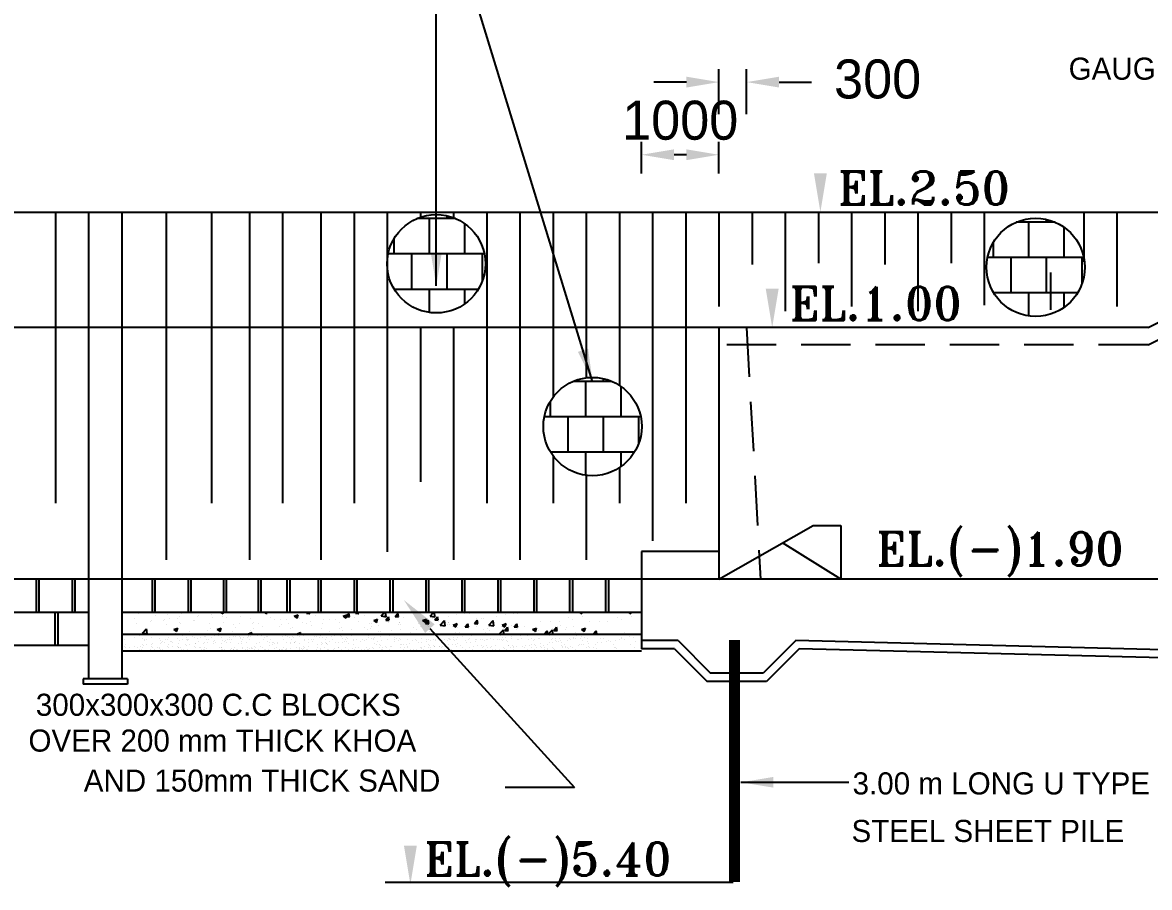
# Model space of a CAD drawing. Extents: x -377620 to 406987, y -326460 to -226264.
# Drawn here: x -34272 to -25609, y -240793 to -234143 of the extents above; entities that cross this region are included whole.
import ezdxf

# ---------------------------------------------------------------- set-up
doc = ezdxf.new("R2010")
doc.units = 0
doc.header["$LTSCALE"] = 300
doc.header["$MEASUREMENT"] = 0
doc.linetypes.add('DASHED2', pattern=[9.525, 6.35, -3.175])
doc.layers.get('0').update_dxf_attribs({"linetype": 'CONTINUOUS'})
doc.layers.get('DEFPOINTS').update_dxf_attribs({"linetype": 'CONTINUOUS'})
doc.layers.add('LINE', color=7, linetype='CONTINUOUS')
doc.styles.add('BIG', font='ROMANT.SHX')
doc.dimstyles.new('3', dxfattribs={"dimtxt": 225, "dimasz": 350, "dimexe": 100, "dimexo": 25, "dimgap": 9, "dimtad": 0, "dimdec": 0, "dimzin": 0, "dimdsep": 46, "dimtxsty": 'Standard', "dimcen": 0, "dimclrd": 5, "dimclre": 6, "dimclrt": 256, "dimadec": 0, "dimazin": 0, "dimtfac": 1, "dimtdec": 0, "dimtofl": 0, "dimtmove": 2, "dimatfit": 3, "dimfxl": 1, "dimtolj": 1, "dimtzin": 0, "dimarcsym": 0})

# ---------------------------------------------------------------- blocks, each defined once
blk = doc.blocks.new('*D425')
at = {"layer": 'DEFPOINTS', "color": 0}
for p in [(-28706, -234601.1), (-28918.5, -234872.4), (-28706, -234872.4)]:
    blk.add_point(p, dxfattribs=at)
at = {"layer": 'LINE', "color": 7, "lineweight": -2}
for p, q in [((-28918.5, -234847.4), (-28918.5, -234501.1)), ((-28706, -234847.4), (-28706, -234501.1)), ((-29168.5, -234601.1), (-29418.5, -234601.1)), ((-28456, -234601.1), (-28206, -234601.1))]:
    blk.add_line(p, q, dxfattribs=at)
at = {"layer": 'LINE', "color": 7}
for points in [[(-29168.5, -234559.4), (-29168.5, -234642.7), (-28918.5, -234601.1)], [(-28456, -234559.4), (-28456, -234642.7), (-28706, -234601.1)]]:
    blk.add_solid(points, dxfattribs=at)
at = {"layer": 'LINE', "color": 7, "insert": (-27698.4, -234579), "char_height": 300, "attachment_point": 5}
blk.add_mtext('\\A1;300', dxfattribs=at)
blk = doc.blocks.new('*X385')
at = {"color": 0}
for p, q in [((17904, -483), (17904, -483)), ((17939, -493), (17939, -493)), ((18057, -484), (18057, -484)), ((18070, -498), (18070, -498)), ((18081, -508), (18081, -508)), ((18125, -492), (18125, -492)), ((18219, -478), (18219, -478)), ((18261, -455), (18261, -455)), ((18312, -492), (18312, -492)), ((18313, -503), (18313, -503)), ((18377, -476), (18377, -476)), ((18494, -451), (18494, -451)), ((18499, -492), (18499, -492)), ((18530, -477), (18530, -477)), ((18553, -505), (18553, -505)), ((18624, -500), (18624, -500)), ((18655, -496), (18655, -496)), ((18686, -491), (18686, -491)), ((18692, -471), (18692, -471)), ((18704, -489), (18704, -489)), ((18734, -453), (18734, -453)), ((18745, -463), (18745, -463)), ((18786, -478), (18786, -478)), ((18817, -474), (18817, -474)), ((18849, -469), (18849, -469)), ((18866, -468), (18866, -468)), ((18873, -491), (18873, -491)), ((18947, -457), (18947, -457)), ((18977, -458), (18977, -458)), ((18978, -453), (18978, -453)), ((19003, -470), (19003, -470)), ((19027, -447), (19027, -447)), ((19060, -491), (19060, -491)), ((19165, -464), (19165, -464)), ((19217, -460), (19217, -460)), ((19228, -470), (19228, -470)), ((19247, -490), (19247, -490)), ((19322, -462), (19322, -462)), ((19433, -490), (19433, -490)), ((19461, -465), (19461, -465)), ((19475, -462), (19475, -462)), ((19620, -490), (19620, -490)), ((19637, -457), (19637, -457)), ((19701, -467), (19701, -467)), ((19712, -478), (19712, -478)), ((19794, -455), (19794, -455)), ((19807, -489), (19807, -489)), ((19810, -499), (19810, -499)), ((19841, -495), (19841, -495)), ((19890, -488), (19890, -488)), ((19945, -473), (19945, -473)), ((19948, -455), (19948, -455)), ((19971, -478), (19971, -478)), ((19994, -489), (19994, -489)), ((20003, -474), (20003, -474)), ((20032, -509), (20032, -509)), ((20051, -467), (20051, -467)), ((20110, -449), (20110, -449)), ((20133, -456), (20133, -456)), ((20164, -452), (20164, -452)), ((20181, -489), (20181, -489)), ((20185, -475), (20185, -475)), ((20186, -510), (20186, -510)), ((20196, -485), (20196, -485)), ((20267, -447), (20267, -447)), ((20348, -504), (20348, -504)), ((20368, -488), (20368, -488)), ((20420, -448), (20420, -448)), ((20428, -480), (20428, -480)), ((20505, -502), (20505, -502)), ((20554, -488), (20554, -488)), ((20659, -502), (20659, -502)), ((20668, -482), (20668, -482)), ((20680, -492), (20680, -492)), ((20741, -488), (20741, -488)), ((20821, -497), (20821, -497)), ((20912, -487), (20912, -487)), ((20914, -509), (20914, -509)), ((20928, -487), (20928, -487)), ((20978, -495), (20978, -495)), ((20996, -498), (20996, -498)), ((21027, -494), (21027, -494)), ((21076, -488), (21076, -488)), ((21115, -487), (21115, -487)), ((21131, -495), (21131, -495)), ((21152, -490), (21152, -490)), ((21157, -477), (21157, -477)), ((21163, -500), (21163, -500)), ((21189, -473), (21189, -473)), ((21237, -466), (21237, -466)), ((21293, -490), (21293, -490)), ((21302, -487), (21302, -487)), ((21319, -456), (21319, -456)), ((21344, -447), (21344, -447)), ((21350, -452), (21350, -452)), ((21396, -495), (21396, -495)), ((21450, -488), (21450, -488)), ((21489, -486), (21489, -486)), ((21604, -488), (21604, -488)), ((21636, -497), (21636, -497)), ((21647, -507), (21647, -507)), ((21676, -486), (21676, -486)), ((21766, -482), (21766, -482)), ((21827, -454), (21827, -454)), ((21862, -485), (21862, -485)), ((21880, -502), (21880, -502)), ((21923, -480), (21923, -480)), ((22049, -485), (22049, -485)), ((22060, -450), (22060, -450)), ((22076, -481), (22076, -481)), ((22100, -508), (22100, -508)), ((22120, -504), (22120, -504)), ((22182, -497), (22182, -497)), ((22213, -493), (22213, -493)), ((22236, -485), (22236, -485)), ((22238, -475), (22238, -475)), ((22262, -487), (22262, -487)), ((22300, -452), (22300, -452)), ((22311, -462), (22311, -462)), ((22343, -476), (22343, -476)), ((22363, -510), (22363, -510)), ((17889, -551), (17889, -551)), ((17896, -585), (17896, -585)), ((17897, -596), (17897, -596)), ((17900, -561), (17900, -561)), ((17978, -585), (17978, -585)), ((17985, -539), (17985, -539)), ((18009, -581), (18009, -581)), ((18057, -568), (18057, -568)), ((18058, -574), (18058, -574)), ((18083, -585), (18083, -585)), ((18133, -556), (18133, -556)), ((18140, -564), (18140, -564)), ((18142, -537), (18142, -537)), ((18171, -559), (18171, -559)), ((18220, -553), (18220, -553)), ((18223, -594), (18223, -594)), ((18244, -568), (18244, -568)), ((18270, -584), (18270, -584)), ((18296, -538), (18296, -538)), ((18301, -542), (18301, -542)), ((18332, -538), (18332, -538)), ((18373, -558), (18373, -558)), ((18380, -592), (18380, -592)), ((18381, -532), (18381, -532)), ((18384, -568), (18384, -568)), ((18431, -568), (18431, -568)), ((18456, -584), (18456, -584)), ((18458, -532), (18458, -532)), ((18463, -521), (18463, -521)), ((18494, -517), (18494, -517)), ((18534, -592), (18534, -592)), ((18543, -510), (18543, -510)), ((18564, -515), (18564, -515)), ((18615, -530), (18615, -530)), ((18617, -563), (18617, -563)), ((18618, -567), (18618, -567)), ((18643, -583), (18643, -583)), ((18696, -586), (18696, -586)), ((18768, -531), (18768, -531)), ((18797, -511), (18797, -511)), ((18805, -567), (18805, -567)), ((18830, -583), (18830, -583)), ((18853, -584), (18853, -584)), ((18857, -565), (18857, -565)), ((18868, -575), (18868, -575)), ((18930, -525), (18930, -525)), ((18992, -567), (18992, -567)), ((19006, -585), (19006, -585)), ((19017, -583), (19017, -583)), ((19037, -513), (19037, -513)), ((19048, -523), (19048, -523)), ((19082, -595), (19082, -595)), ((19087, -523), (19087, -523)), ((19100, -571), (19100, -571)), ((19164, -584), (19164, -584)), ((19168, -579), (19168, -579)), ((19179, -566), (19179, -566)), ((19195, -580), (19195, -580)), ((19204, -582), (19204, -582)), ((19241, -524), (19241, -524)), ((19244, -573), (19244, -573)), ((19281, -518), (19281, -518)), ((19325, -563), (19325, -563)), ((19325, -577), (19325, -577)), ((19340, -573), (19340, -573)), ((19351, -583), (19351, -583)), ((19357, -559), (19357, -559)), ((19365, -566), (19365, -566)), ((19391, -582), (19391, -582)), ((19403, -518), (19403, -518)), ((19405, -552), (19405, -552)), ((19479, -578), (19479, -578)), ((19487, -541), (19487, -541)), ((19518, -537), (19518, -537)), ((19521, -520), (19521, -520)), ((19532, -530), (19532, -530)), ((19552, -566), (19552, -566)), ((19560, -516), (19560, -516)), ((19567, -531), (19567, -531)), ((19578, -582), (19578, -582)), ((19584, -578), (19584, -578)), ((19641, -572), (19641, -572)), ((19648, -520), (19648, -520)), ((19680, -516), (19680, -516)), ((19713, -517), (19713, -517)), ((19728, -510), (19728, -510)), ((19739, -565), (19739, -565)), ((19764, -525), (19764, -525)), ((19764, -581), (19764, -581)), ((19798, -570), (19798, -570)), ((19824, -580), (19824, -580)), ((19835, -590), (19835, -590)), ((19875, -511), (19875, -511)), ((19926, -565), (19926, -565)), ((19951, -581), (19951, -581)), ((19952, -571), (19952, -571)), ((20004, -527), (20004, -527)), ((20015, -538), (20015, -538)), ((20068, -585), (20068, -585)), ((20113, -565), (20113, -565)), ((20114, -565), (20114, -565)), ((20138, -581), (20138, -581)), ((20248, -533), (20248, -533)), ((20268, -594), (20268, -594)), ((20271, -563), (20271, -563)), ((20300, -564), (20300, -564)), ((20308, -587), (20308, -587)), ((20325, -580), (20325, -580)), ((20350, -583), (20350, -583)), ((20381, -579), (20381, -579)), ((20424, -564), (20424, -564)), ((20430, -573), (20430, -573)), ((20487, -564), (20487, -564)), ((20488, -535), (20488, -535)), ((20499, -545), (20499, -545)), ((20511, -562), (20511, -562)), ((20512, -580), (20512, -580)), ((20542, -558), (20542, -558)), ((20551, -593), (20551, -593)), ((20586, -558), (20586, -558)), ((20591, -551), (20591, -551)), ((20673, -541), (20673, -541)), ((20673, -564), (20673, -564)), ((20699, -580), (20699, -580)), ((20704, -537), (20704, -537)), ((20732, -540), (20732, -540)), ((20743, -556), (20743, -556)), ((20753, -530), (20753, -530)), ((20791, -595), (20791, -595)), ((20834, -519), (20834, -519)), ((20860, -563), (20860, -563)), ((20865, -515), (20865, -515)), ((20886, -579), (20886, -579)), ((20897, -557), (20897, -557)), ((20972, -542), (20972, -542)), ((20983, -552), (20983, -552)), ((21047, -563), (21047, -563)), ((21059, -551), (21059, -551)), ((21072, -579), (21072, -579)), ((21215, -547), (21215, -547)), ((21216, -549), (21216, -549)), ((21234, -563), (21234, -563)), ((21259, -579), (21259, -579)), ((21369, -550), (21369, -550)), ((21421, -562), (21421, -562)), ((21446, -578), (21446, -578)), ((21454, -593), (21454, -593)), ((21456, -550), (21456, -550)), ((21467, -560), (21467, -560)), ((21531, -544), (21531, -544)), ((21536, -582), (21536, -582)), ((21567, -578), (21567, -578)), ((21608, -562), (21608, -562)), ((21616, -572), (21616, -572)), ((21633, -578), (21633, -578)), ((21688, -542), (21688, -542)), ((21697, -561), (21697, -561)), ((21699, -555), (21699, -555)), ((21728, -557), (21728, -557)), ((21777, -551), (21777, -551)), ((21794, -562), (21794, -562)), ((21820, -578), (21820, -578)), ((21842, -542), (21842, -542)), ((21859, -540), (21859, -540)), ((21890, -536), (21890, -536)), ((21927, -596), (21927, -596)), ((21939, -529), (21939, -529)), ((21939, -557), (21939, -557)), ((21950, -567), (21950, -567)), ((21981, -561), (21981, -561)), ((22004, -537), (22004, -537)), ((22007, -577), (22007, -577)), ((22020, -519), (22020, -519)), ((22051, -515), (22051, -515)), ((22131, -514), (22131, -514)), ((22161, -535), (22161, -535)), ((22168, -561), (22168, -561)), ((22183, -562), (22183, -562)), ((22193, -577), (22193, -577)), ((22242, -591), (22242, -591)), ((22315, -535), (22315, -535)), ((22355, -561), (22355, -561))]:
    blk.add_line(p, q, dxfattribs=at)
blk = doc.blocks.new('*X384')
at = {"color": 0}
for p, q in [((18197, -303), (18197, -303)), ((18235, -257), (18235, -257)), ((18386, -278), (18386, -278)), ((18502, -268), (18502, -268)), ((18512, -297), (18512, -297)), ((18604, -285), (18604, -285)), ((18769, -280), (18769, -280)), ((18804, -247), (18804, -247)), ((18864, -247), (18864, -247)), ((18984, -247), (19001, -258)), ((19001, -258), (19005, -247)), ((19036, -291), (19036, -291)), ((19303, -302), (19303, -302)), ((19695, -281), (19730, -268)), ((19695, -281), (19719, -298)), ((19719, -298), (19730, -268)), ((19806, -253), (19811, -247)), ((19806, -253), (19836, -255)), ((19831, -267), (19831, -267)), ((19836, -255), (19834, -247)), ((19884, -274), (19884, -274)), ((19956, -251), (19956, -251)), ((20164, -284), (20189, -255)), ((20164, -284), (20194, -287)), ((20194, -287), (20189, -255)), ((20241, -295), (20241, -295)), ((20480, -279), (20510, -247)), ((20480, -279), (20524, -285)), ((20524, -285), (20520, -247)), ((20523, -315), (20547, -287)), ((20553, -318), (20547, -287)), ((20899, -304), (20899, -304)), ((20944, -305), (20944, -305)), ((20960, -299), (20960, -299)), ((21085, -282), (21085, -282)), ((21159, -266), (21159, -266)), ((21236, -255), (21236, -255)), ((21275, -257), (21275, -257)), ((22178, -293), (22178, -293)), ((22280, -247), (22295, -257)), ((22295, -257), (22299, -247)), ((22301, -280), (22301, -280)), ((17878, -435), (17917, -394)), ((17922, -441), (17917, -394)), ((17929, -397), (17929, -397)), ((18072, -319), (18072, -319)), ((18074, -313), (18074, -313)), ((18095, -352), (18095, -352)), ((18221, -347), (18221, -347)), ((18341, -324), (18341, -324)), ((18352, -317), (18352, -317)), ((18556, -402), (18591, -389)), ((18556, -402), (18581, -419)), ((18581, -419), (18591, -389)), ((18608, -336), (18608, -336)), ((18875, -347), (18875, -347)), ((18885, -392), (18885, -392)), ((19115, -378), (19115, -378)), ((19141, -358), (19141, -358)), ((19201, -350), (19201, -350)), ((19326, -334), (19326, -334)), ((19367, -346), (19367, -346)), ((19408, -369), (19408, -369)), ((19515, -309), (19515, -309)), ((19570, -314), (19570, -314)), ((19627, -309), (19627, -309)), ((19658, -395), (19658, -395)), ((19675, -381), (19675, -381)), ((19837, -325), (19837, -325)), ((19942, -392), (19942, -392)), ((19950, -345), (19950, -345)), ((20104, -336), (20104, -336)), ((20209, -403), (20209, -403)), ((20330, -382), (20330, -382)), ((20361, -405), (20361, -405)), ((20371, -347), (20371, -347)), ((20390, -371), (20390, -371)), ((20413, -321), (20448, -308)), ((20413, -321), (20438, -338)), ((20438, -338), (20448, -308)), ((20455, -365), (20455, -365)), ((20523, -315), (20553, -318)), ((20638, -359), (20638, -359)), ((20644, -340), (20644, -340)), ((20647, -336), (20647, -336)), ((20653, -355), (20653, -355)), ((20882, -347), (20906, -318)), ((20882, -347), (20912, -349)), ((20904, -370), (20904, -370)), ((20912, -349), (20906, -318)), ((21013, -361), (21052, -321)), ((21013, -361), (21058, -368)), ((21058, -368), (21052, -321)), ((21132, -361), (21167, -348)), ((21132, -361), (21157, -378)), ((21157, -378), (21167, -348)), ((21171, -381), (21171, -381)), ((21240, -378), (21264, -349)), ((21240, -378), (21270, -381)), ((21270, -381), (21264, -349)), ((21409, -397), (21409, -397)), ((21438, -393), (21438, -393)), ((21547, -444), (21586, -403)), ((21584, -396), (21584, -396)), ((21591, -447), (21586, -403)), ((21599, -410), (21623, -381)), ((21629, -412), (21623, -381)), ((21662, -365), (21662, -365)), ((21705, -404), (21705, -404)), ((21718, -380), (21718, -380)), ((21774, -371), (21774, -371)), ((21850, -401), (21885, -388)), ((21850, -401), (21875, -418)), ((21875, -418), (21885, -388)), ((21922, -328), (21922, -328)), ((22010, -330), (22010, -330)), ((22089, -330), (22089, -330)), ((22215, -313), (22215, -313)), ((17878, -435), (17922, -441)), ((18103, -447), (18106, -443)), ((18107, -447), (18106, -443)), ((18571, -433), (18571, -433)), ((18696, -417), (18696, -417)), ((18858, -414), (18858, -414)), ((19274, -442), (19309, -429)), ((19274, -442), (19281, -447)), ((19304, -447), (19309, -429)), ((19366, -445), (19366, -445)), ((19878, -440), (19878, -440)), ((20014, -423), (20014, -423)), ((20130, -408), (20130, -408)), ((20476, -415), (20476, -415)), ((20743, -426), (20743, -426)), ((21010, -437), (21010, -437)), ((21153, -432), (21153, -432)), ((21427, -430), (21427, -430)), ((21459, -413), (21459, -413)), ((21547, -444), (21563, -447)), ((21599, -410), (21629, -412)), ((21958, -441), (21982, -412)), ((21958, -441), (21987, -444)), ((21972, -415), (21972, -415)), ((21987, -444), (21982, -412)), ((22239, -426), (22239, -426)), ((22338, -447), (22340, -444)), ((22341, -447), (22340, -444))]:
    blk.add_line(p, q, dxfattribs=at)
blk = doc.blocks.new('*D430')
at = {"layer": 'DEFPOINTS', "color": 0}
for p in [(-29513.5, -235159.6), (-29513.5, -235327.6), (-28918.5, -235327.6)]:
    blk.add_point(p, dxfattribs=at)
at = {"layer": 'LINE', "color": 7, "lineweight": -2}
for p, q in [((-29513.5, -235302.6), (-29513.5, -235059.6)), ((-28918.5, -235302.6), (-28918.5, -235059.6)), ((-29168.5, -235159.6), (-29263.5, -235159.6))]:
    blk.add_line(p, q, dxfattribs=at)
at = {"layer": 'LINE', "color": 7}
for points in [[(-29263.5, -235117.9), (-29263.5, -235201.2), (-29513.5, -235159.6)], [(-29168.5, -235117.9), (-29168.5, -235201.2), (-28918.5, -235159.6)]]:
    blk.add_solid(points, dxfattribs=at)
at = {"layer": 'LINE', "color": 7, "insert": (-29216, -234896.1), "char_height": 300, "attachment_point": 5}
blk.add_mtext('\\A1;1000', dxfattribs=at)
blk = doc.blocks.new('*X386')
at = {"color": 0}
for p, q in [((19924, 960), (20274, 960)), ((20000, 960), (20000, 985)), ((20160, 640), (20160, 960)), ((19840, 640), (19840, 912)), ((20480, 640), (20480, 781)), ((19664, 640), (20535, 640)), ((19680, 403), (19680, 640)), ((20000, 320), (20000, 640)), ((20320, 320), (20320, 640)), ((19720, 320), (20479, 320)), ((19840, 190), (19840, 320)), ((20160, 111), (20160, 320))]:
    blk.add_line(p, q, dxfattribs=at)

msp = doc.modelspace()

# ---------------------------------------------------------------- linework, layer by layer
at = {"layer": 'LINE', "color": 7}
for p, q in [((-25620, -236487.4974), (-21013.4952, -234184.245)), ((-39237, -235599.7426), (-23844.4903, -235599.7426)), ((-34018.4952, -235599.7426), (-34018.4952, -237837.1026)), ((-33763.4952, -235599.7426), (-33763.4952, -239188.2005)), ((-33508.4952, -235599.7426), (-33508.4952, -239188.2005)), ((-33168.4952, -235599.7426), (-33168.4952, -238274.1244)), ((-32818.8254, -235599.7426), (-32818.8254, -237837.1026)), ((-32527.937, -235599.7426), (-32527.937, -238274.1244)), ((-32272.937, -235599.7426), (-32272.937, -237837.1026)), ((-31978.4952, -235599.7426), (-31978.4952, -238274.1244)), ((-31723.4952, -235599.7426), (-31723.4952, -237837.1026)), ((-31468.4952, -235599.7426), (-31468.4952, -238211.234)), ((-31213.4952, -235599.7426), (-31213.4952, -235640.4302)), ((-30958.4952, -235599.7426), (-30958.4952, -235644.1182)), ((-30703.4952, -235599.7426), (-30703.4952, -237837.1026)), ((-30448.4952, -235599.7426), (-30448.4952, -238274.1244)), ((-30193.4952, -235599.7426), (-30193.4952, -237023.6493)), ((-29938.4952, -235599.7426), (-29938.4952, -236874.1782)), ((-29683.4952, -235599.7426), (-29683.4952, -236932.5832)), ((-29428.4952, -235599.7426), (-29428.4952, -238127.6312)), ((-29173.4952, -235599.7426), (-29173.4952, -237837.1026)), ((-28918.4952, -235599.7426), (-28918.4952, -236325)), ((-28663.4952, -235599.7426), (-28663.4952, -236003)), ((-28408.4952, -235599.7426), (-28408.4952, -236362)), ((-28153.4952, -235599.7426), (-28153.4952, -235993)), ((-27898.4952, -235599.7426), (-27898.4952, -236325)), ((-27643.4952, -235599.7426), (-27643.4952, -236003)), ((-27388.4952, -235599.7426), (-27388.4952, -236362)), ((-27133.4952, -235599.7426), (-27133.4952, -235993)), ((-26878.4952, -235599.7426), (-26878.4952, -236315.7475)), ((-26113.4952, -235599.7426), (-26113.4952, -235983.7475)), ((-25858.4952, -235599.7426), (-25858.4952, -236325)), ((-26368.4952, -236064.7083), (-26368.4952, -236352.7475)), ((-25620, -236487.4974), (-37763.4952, -236487.4974)), ((-31213.4952, -236487.4974), (-31213.4952, -237674.5228)), ((-30958.4952, -236487.4974), (-30958.4952, -238274.1244)), ((-28918.4952, -236487.4974), (-28918.4952, -238423.2005)), ((-30193.4952, -237474.2055), (-30193.4952, -237837.1026)), ((-29683.4952, -237565.2716), (-29683.4952, -237837.1026)), ((-29938.4952, -237623.6766), (-29938.4952, -238274.1244)), ((-28918.4952, -238423.2005), (-28195.0211, -238011.0865)), ((-28195.0211, -238011.0865), (-27981.0598, -238011.0865)), ((-27981.0598, -238011.0865), (-27981.0598, -238423.2005)), ((-28918.4952, -238210.7005), (-29513.4952, -238210.7005)), ((-29513.4952, -238210.7005), (-29513.4952, -238423.2005)), ((-27981.0598, -238423.2005), (-28429.4867, -238143.5173)), ((-29513.4952, -238423.2005), (-37763.4952, -238423.2005)), ((-34167.2452, -238423.2005), (-34167.2452, -238678.2005)), ((-34145.9952, -238423.2005), (-34145.9952, -238678.2005)), ((-33890.9952, -238423.2005), (-33890.9952, -238678.2005)), ((-33869.7452, -238423.2005), (-33869.7452, -238678.2005)), ((-33274.7452, -238423.2005), (-33274.7452, -238678.2005)), ((-33253.4952, -238423.2005), (-33253.4952, -238678.2005)), ((-32998.4952, -238423.2005), (-32998.4952, -238678.2005)), ((-32977.2452, -238423.2005), (-32977.2452, -238678.2005)), ((-32727.8677, -238423.2005), (-32727.8677, -238678.2005)), ((-32706.6177, -238423.2005), (-32706.6177, -238678.2005)), ((-32460.499, -238423.2005), (-32460.499, -238678.2005)), ((-32439.249, -238423.2005), (-32439.249, -238678.2005)), ((-32239.2425, -238423.2005), (-32239.2425, -238678.2005)), ((-32217.9925, -238423.2005), (-32217.9925, -238678.2005)), ((-31999.7452, -238423.2005), (-31999.7452, -238678.2005)), ((-31978.4952, -238423.2005), (-31978.4952, -238678.2005)), ((-31723.4952, -238423.2005), (-31723.4952, -238678.2005)), ((-31702.2452, -238423.2005), (-31702.2452, -238678.2005)), ((-31447.2452, -238423.2005), (-31447.2452, -238678.2005)), ((-31425.9952, -238423.2005), (-31425.9952, -238678.2005)), ((-31170.9952, -238423.2005), (-31170.9952, -238678.2005)), ((-31149.7452, -238423.2005), (-31149.7452, -238678.2005)), ((-30894.7452, -238423.2005), (-30894.7452, -238678.2005)), ((-30873.4952, -238423.2005), (-30873.4952, -238678.2005)), ((-30618.4952, -238423.2005), (-30618.4952, -238678.2005)), ((-30597.2452, -238423.2005), (-30597.2452, -238678.2005)), ((-30342.2452, -238423.2005), (-30342.2452, -238678.2005)), ((-30320.9952, -238423.2005), (-30320.9952, -238678.2005)), ((-30065.9952, -238423.2005), (-30065.9952, -238678.2005)), ((-30044.7452, -238423.2005), (-30044.7452, -238678.2005)), ((-29789.7452, -238423.2005), (-29789.7452, -238678.2005)), ((-29768.4952, -238423.2005), (-29768.4952, -238678.2005)), ((-29513.4952, -238423.2005), (-29513.4952, -238958.5252)), ((-22878.7627, -238423.2005), (-29513.4952, -238423.2005)), ((-33763.4952, -238678.2005), (-37763.4952, -238678.2005)), ((-34022.2859, -238678.1913), (-34022.2859, -238933.1913)), ((-34001.0359, -238678.1913), (-34001.0359, -238933.1913)), ((-29513.4952, -238678.2005), (-33508.4952, -238678.2005)), ((-33413.2018, -238725.8808), (-33413.2018, -238725.8808)), ((-33380.5845, -238687.2488), (-33380.5845, -238687.2488)), ((-33290.9741, -238744.3369), (-33290.9741, -238744.3369)), ((-33281.5621, -238737.8393), (-33281.5621, -238737.8393)), ((-33252.2407, -238704.6899), (-33252.2407, -238704.6899)), ((-33153.7099, -238696.8346), (-33153.7099, -238696.8346)), ((-33145.1779, -238721.2225), (-33145.1779, -238721.2225)), ((-33066.8919, -238710.6314), (-33066.8919, -238710.6314)), ((-32926.8354, -238706.4204), (-32926.8354, -238706.4204)), ((-32897.3237, -238678.6779), (-32897.3237, -238678.6779)), ((-32846.1524, -238678.7665), (-32846.1524, -238678.7665)), ((-32743.9671, -238678.2005), (-32729.8558, -238687.7187)), ((-32729.8562, -238687.7313), (-32726.6583, -238678.2005)), ((-32699.9609, -238716.0063), (-32699.9609, -238716.0063)), ((-32515.5863, -238725.5921), (-32515.5863, -238725.5921)), ((-32335.0164, -238731.2454), (-32335.0164, -238731.2454)), ((-32288.7118, -238735.1779), (-32288.7118, -238735.1779)), ((-32240.2001, -238731.2491), (-32240.2001, -238731.2491)), ((-32182.7163, -238707.4965), (-32152.9584, -238696.0735)), ((-32182.7163, -238707.4965), (-32161.5758, -238721.7559)), ((-32161.5762, -238721.769), (-32152.9588, -238696.0866)), ((-32088.1795, -238683.3915), (-32083.8237, -238678.2005)), ((-32088.1795, -238683.3915), (-32062.7766, -238685.6139)), ((-32066.6075, -238695.9087), (-32066.6075, -238695.9087)), ((-32062.7769, -238685.6272), (-32064.1468, -238678.2005)), ((-32061.8373, -238744.7637), (-32061.8373, -238744.7637)), ((-32021.9895, -238701.3246), (-32021.9895, -238701.3246)), ((-31960.2131, -238681.9016), (-31960.2131, -238681.9016)), ((-31783.3439, -238710.0611), (-31762.8551, -238685.6435)), ((-31783.3439, -238710.0611), (-31757.941, -238712.2836)), ((-31757.9413, -238712.2971), (-31762.8554, -238685.6569)), ((-31718.1002, -238719.5369), (-31718.1002, -238719.5369)), ((-31571.9363, -238741.5338), (-31542.1784, -238730.1108)), ((-31571.9363, -238741.5338), (-31550.7958, -238755.7932)), ((-31550.7963, -238755.8068), (-31542.1788, -238730.1244)), ((-31515.3048, -238705.365), (-31489.2405, -238678.2005)), ((-31515.3048, -238705.365), (-31477.5067, -238711.2272)), ((-31477.5072, -238711.2384), (-31481.3506, -238678.2005)), ((-31478.5084, -238736.7308), (-31458.0195, -238712.3131)), ((-31478.5084, -238736.7308), (-31453.1054, -238738.9533)), ((-31453.1057, -238738.967), (-31458.0198, -238712.3268)), ((-31173.6728, -238763.4005), (-31153.1839, -238738.9828)), ((-31158.8668, -238726.5992), (-31158.8668, -238726.5992)), ((-31148.2702, -238765.6369), (-31153.1843, -238738.9967)), ((-31120.5556, -238727.7636), (-31120.5556, -238727.7636)), ((-31106.8833, -238722.4643), (-31106.8833, -238722.4643)), ((-31061.7274, -238775.7106), (-31028.6248, -238741.2106)), ((-31023.9298, -238781.5842), (-31028.6253, -238741.2221)), ((-31000.4888, -238708.4572), (-31000.4888, -238708.4572)), ((-30938.1274, -238694.7343), (-30938.1274, -238694.7343)), ((-30872.7014, -238685.219), (-30872.7014, -238685.219)), ((-30839.5278, -238687.2662), (-30839.5278, -238687.2662)), ((-30071.4644, -238717.2923), (-30071.4644, -238717.2923)), ((-30040.7646, -238735.0127), (-30040.7646, -238735.0127)), ((-29984.8789, -238678.2005), (-29972.1413, -238686.7921)), ((-29972.1417, -238686.8069), (-29969.2539, -238678.2005)), ((-29966.8275, -238706.3163), (-29966.8275, -238706.3163)), ((-33499.7728, -238767.7638), (-33499.7728, -238767.7638)), ((-33393.032, -238763.7671), (-33393.032, -238763.7671)), ((-33108.0908, -238810.535), (-33078.3329, -238799.112)), ((-33108.0908, -238810.535), (-33086.9503, -238824.7944)), ((-33086.9508, -238824.8067), (-33078.3334, -238799.1243)), ((-33064.0996, -238753.9227), (-33064.0996, -238753.9227)), ((-32989.2419, -238822.9711), (-32989.2419, -238822.9711)), ((-32851.3204, -238820.2464), (-32851.3204, -238820.2464)), ((-32837.2251, -238763.5085), (-32837.2251, -238763.5085)), ((-32828.2808, -238801.7802), (-32828.2808, -238801.7802)), ((-32652.8505, -238773.0943), (-32652.8505, -238773.0943)), ((-32633.1098, -238790.3219), (-32633.1098, -238790.3219)), ((-32602.3719, -238766.4435), (-32602.3719, -238766.4435)), ((-32495.9775, -238752.4364), (-32495.9775, -238752.4364)), ((-32460.9395, -238763.114), (-32460.9395, -238763.114)), ((-32425.976, -238782.6802), (-32425.976, -238782.6802)), ((-32213.8085, -238804.6262), (-32213.8085, -238804.6262)), ((-32199.1014, -238792.266), (-32199.1014, -238792.266)), ((-31972.2269, -238801.8518), (-31972.2269, -238801.8518)), ((-31965.9544, -238762.0815), (-31965.9544, -238762.0815)), ((-31911.0566, -238828.3357), (-31911.0566, -238828.3357)), ((-31834.9627, -238754.3495), (-31834.9627, -238754.3495)), ((-31812.4871, -238815.5965), (-31812.4871, -238815.5965)), ((-31745.3524, -238811.4376), (-31745.3524, -238811.4376)), ((-31642.6477, -238792.999), (-31642.6477, -238792.999)), ((-31616.2638, -238812.8528), (-31616.2638, -238812.8528)), ((-31608.0882, -238763.9354), (-31608.0882, -238763.9354)), ((-31591.7477, -238783.7316), (-31591.7477, -238783.7316)), ((-31536.2532, -238778.9919), (-31536.2532, -238778.9919)), ((-31518.4778, -238821.0234), (-31518.4778, -238821.0234)), ((-31381.2136, -238773.5212), (-31381.2136, -238773.5212)), ((-31375.2922, -238757.801), (-31375.2922, -238757.801)), ((-31373.5371, -238753.8071), (-31373.5371, -238753.8071)), ((-31368.4097, -238770.3082), (-31368.4097, -238770.3082)), ((-31291.6033, -238830.6093), (-31291.6033, -238830.6093)), ((-31173.6728, -238763.4004), (-31148.2698, -238765.6229)), ((-31154.3391, -238783.107), (-31154.3391, -238783.107)), ((-31140.2313, -238802.7155), (-30027.9966, -240023.5591)), ((-31061.7274, -238775.7106), (-31023.9292, -238781.5727)), ((-30961.1563, -238775.5711), (-30931.3984, -238764.1481)), ((-30961.1563, -238775.5711), (-30940.0158, -238789.8305)), ((-30940.0163, -238789.8446), (-30931.3988, -238764.1622)), ((-30927.4646, -238792.6928), (-30927.4646, -238792.6928)), ((-30868.8372, -238790.0701), (-30848.3484, -238765.6524)), ((-30868.8372, -238790.0701), (-30843.4342, -238792.2926)), ((-30843.4346, -238792.3068), (-30848.3487, -238765.6666)), ((-30725.0847, -238806.2897), (-30725.0847, -238806.2897)), ((-30700.59, -238802.2786), (-30700.59, -238802.2786)), ((-30682.9234, -238819.5545), (-30682.9234, -238819.5545)), ((-30608.1499, -238846.0562), (-30575.0473, -238811.5562)), ((-30576.529, -238805.5474), (-30576.529, -238805.5474)), ((-30570.7863, -238848.2005), (-30575.0479, -238811.5679)), ((-30564.0016, -238816.7398), (-30543.5128, -238792.3221)), ((-30564.0016, -238816.7398), (-30538.5987, -238818.9622)), ((-30538.5991, -238818.9767), (-30543.5132, -238792.3365)), ((-30510.4145, -238779.0818), (-30510.4145, -238779.0818)), ((-30473.7155, -238811.8645), (-30473.7155, -238811.8645)), ((-30462.5357, -238791.4055), (-30462.5357, -238791.4055)), ((-30415.5679, -238784.3565), (-30415.5679, -238784.3565)), ((-30350.3763, -238809.6084), (-30320.6184, -238798.1854)), ((-30350.3762, -238809.6084), (-30329.2358, -238823.8678)), ((-30329.2363, -238823.8823), (-30320.6189, -238798.1999)), ((-30289.675, -238747.2168), (-30289.675, -238747.2168)), ((-30259.1661, -238843.4094), (-30238.6772, -238818.9918)), ((-30246.841, -238821.4503), (-30246.841, -238821.4503)), ((-30233.7635, -238845.6466), (-30238.6776, -238819.0064)), ((-30214.6816, -238748.8609), (-30214.6816, -238748.8609)), ((-30147.159, -238749.0198), (-30147.159, -238749.0198)), ((-30019.9664, -238831.0361), (-30019.9664, -238831.0361)), ((-29513.4952, -238848.2005), (-33508.4952, -238848.2005)), ((-33492.827, -238848.2005), (-33490.3992, -238845.3072)), ((-33491.3171, -238887.0635), (-33491.3171, -238887.0635)), ((-33489.8682, -238848.2005), (-33490.3996, -238845.3193)), ((-33411.3874, -238874.8281), (-33411.3874, -238874.8281)), ((-33376.102, -238855.744), (-33376.102, -238855.744)), ((-33332.4959, -238886.7748), (-33332.4959, -238886.7748)), ((-33331.7327, -238896.4011), (-33331.7327, -238896.4011)), ((-33277.8903, -238873.1253), (-33277.8903, -238873.1253)), ((-33204.7698, -238911.4614), (-33204.7698, -238911.4614)), ((-33178.4202, -238851.6396), (-33178.4202, -238851.6396)), ((-33178.2238, -238907.9666), (-33178.2238, -238907.9666)), ((-33173.6747, -238886.4862), (-33173.6747, -238886.4862)), ((-33147.4277, -238873.751), (-33147.4277, -238873.751)), ((-33136.7616, -238902.508), (-33136.7616, -238902.508)), ((-33127.6587, -238898.154), (-33127.6587, -238898.154)), ((-33118.2584, -238906.7678), (-33118.2584, -238906.7678)), ((-33095.6363, -238836.9782), (-33095.6363, -238836.9782)), ((-33075.4313, -238919.2394), (-33075.4313, -238919.2394)), ((-33067.4894, -238893.3881), (-33067.4894, -238893.3881)), ((-33040.9434, -238889.8933), (-33040.9434, -238889.8933)), ((-33014.8534, -238886.1976), (-33014.8534, -238886.1976)), ((-33009.6821, -238868.7883), (-33009.6821, -238868.7883)), ((-32999.4812, -238884.4346), (-32999.4812, -238884.4346)), ((-32974.3462, -238853.3925), (-32974.3462, -238853.3925)), ((-32964.9459, -238862.0063), (-32964.9459, -238862.0063)), ((-32930.209, -238875.3148), (-32930.209, -238875.3148)), ((-32920.5766, -238902.6633), (-32920.5766, -238902.6633)), ((-32903.663, -238871.8199), (-32903.663, -238871.8199)), ((-32876.185, -238867.0855), (-32876.185, -238867.0855)), ((-32862.2008, -238866.3613), (-32862.2008, -238866.3613)), ((-32856.0322, -238885.909), (-32856.0322, -238885.909)), ((-32807.2232, -238914.9024), (-32807.2232, -238914.9024)), ((-32792.9285, -238857.2415), (-32792.9285, -238857.2415)), ((-32767.2641, -238857.9019), (-32767.2641, -238857.9019)), ((-32766.3826, -238853.7466), (-32766.3826, -238853.7466)), ((-32745.7224, -238867.7112), (-32745.7224, -238867.7112)), ((-32724.9204, -238848.288), (-32724.9204, -238848.288)), ((-32716.5026, -238904.4163), (-32716.5026, -238904.4163)), ((-32707.1023, -238913.03), (-32707.1023, -238913.03)), ((-32697.2109, -238885.6204), (-32697.2109, -238885.6204)), ((-32673.726, -238913.1996), (-32673.726, -238913.1996)), ((-32650.4769, -238862.7485), (-32650.4769, -238862.7485)), ((-32605.6901, -238859.6548), (-32605.6901, -238859.6548)), ((-32596.2898, -238868.2686), (-32596.2898, -238868.2686)), ((-32585.7634, -238913.8254), (-32585.7634, -238913.8254)), ((-32580.8897, -238885.3318), (-32580.8897, -238885.3318)), ((-32551.9205, -238908.9256), (-32551.9205, -238908.9256)), ((-32539.8108, -238844.5723), (-32510.0529, -238833.1493)), ((-32539.8108, -238844.5723), (-32534.4318, -238848.2005)), ((-32516.9797, -238861.0457), (-32516.9797, -238861.0457)), ((-32515.0994, -238848.2005), (-32510.0534, -238833.1621)), ((-32461.6626, -238847.1708), (-32461.6626, -238847.1708)), ((-32448.0179, -238908.8626), (-32448.0179, -238908.8626)), ((-32422.0685, -238885.0432), (-32422.0685, -238885.0432)), ((-32398.608, -238864.1641), (-32398.608, -238864.1641)), ((-32386.5171, -238861.6715), (-32386.5171, -238861.6715)), ((-32347.8465, -238910.6785), (-32347.8465, -238910.6785)), ((-32338.4462, -238919.2923), (-32338.4462, -238919.2923)), ((-32314.5207, -238907.1599), (-32314.5207, -238907.1599)), ((-32263.2472, -238884.7546), (-32263.2472, -238884.7546)), ((-32248.7716, -238856.7088), (-32248.7716, -238856.7088)), ((-32239.2851, -238910.8044), (-32239.2851, -238910.8044)), ((-32212.7392, -238907.3095), (-32212.7392, -238907.3095)), ((-32194.534, -238865.9171), (-32194.534, -238865.9171)), ((-32185.1338, -238874.5309), (-32185.1338, -238874.5309)), ((-32184.0582, -238907.7856), (-32184.0582, -238907.7856)), ((-32171.2769, -238901.8509), (-32171.2769, -238901.8509)), ((-32140.7644, -238915.1879), (-32140.7644, -238915.1879)), ((-32115.2744, -238855.006), (-32115.2744, -238855.006)), ((-32104.426, -238884.4659), (-32104.426, -238884.4659)), ((-32102.0047, -238892.7311), (-32102.0047, -238892.7311)), ((-32075.4587, -238889.2362), (-32075.4587, -238889.2362)), ((-32046.3126, -238902.8229), (-32046.3126, -238902.8229)), ((-32033.9965, -238883.7776), (-32033.9965, -238883.7776)), ((-32027.1574, -238842.8045), (-32027.1574, -238842.8045)), ((-31987.4519, -238870.4264), (-31987.4519, -238870.4264)), ((-31984.8119, -238855.6317), (-31984.8119, -238855.6317)), ((-31964.7243, -238874.6578), (-31964.7243, -238874.6578)), ((-31945.6048, -238884.1773), (-31945.6048, -238884.1773)), ((-31938.1783, -238871.1629), (-31938.1783, -238871.1629)), ((-31936.6904, -238916.9408), (-31936.6904, -238916.9408)), ((-31912.8155, -238901.1201), (-31912.8155, -238901.1201)), ((-31896.7161, -238865.7043), (-31896.7161, -238865.7043)), ((-31847.0663, -238850.669), (-31847.0663, -238850.669)), ((-31827.4439, -238856.5844), (-31827.4439, -238856.5844)), ((-31800.8979, -238853.0896), (-31800.8979, -238853.0896)), ((-31786.7835, -238883.8887), (-31786.7835, -238883.8887)), ((-31783.3779, -238872.1794), (-31783.3779, -238872.1794)), ((-31782.3529, -238901.7458), (-31782.3529, -238901.7458)), ((-31773.9777, -238880.7931), (-31773.9777, -238880.7931)), ((-31713.5692, -238848.9662), (-31713.5692, -238848.9662)), ((-31644.6074, -238896.7831), (-31644.6074, -238896.7831)), ((-31627.9623, -238883.6001), (-31627.9623, -238883.6001)), ((-31583.1066, -238849.5919), (-31583.1066, -238849.5919)), ((-31576.2958, -238876.6887), (-31576.2958, -238876.6887)), ((-31511.1102, -238895.0803), (-31511.1102, -238895.0803)), ((-31469.1411, -238883.3115), (-31469.1411, -238883.3115)), ((-31380.6476, -238895.706), (-31380.6476, -238895.706)), ((-31372.2218, -238878.4416), (-31372.2218, -238878.4416)), ((-31362.8216, -238887.0554), (-31362.8216, -238887.0554)), ((-31310.3198, -238883.0229), (-31310.3198, -238883.0229)), ((-31300.5727, -238919.2672), (-31300.5727, -238919.2672)), ((-31242.9021, -238890.7433), (-31242.9021, -238890.7433)), ((-31231.3004, -238910.1474), (-31231.3004, -238910.1474)), ((-31204.7545, -238906.6525), (-31204.7545, -238906.6525)), ((-31165.1398, -238882.951), (-31165.1398, -238882.951)), ((-31163.2922, -238901.1939), (-31163.2922, -238901.1939)), ((-31151.4986, -238882.7343), (-31151.4986, -238882.7343)), ((-31109.4049, -238889.0405), (-31109.4049, -238889.0405)), ((-31094.02, -238892.074), (-31094.02, -238892.074)), ((-31067.4741, -238888.5792), (-31067.4741, -238888.5792)), ((-31064.7288, -238840.1951), (-31064.7288, -238840.1951)), ((-31026.0118, -238883.1206), (-31026.0118, -238883.1206)), ((-30992.6774, -238882.4457), (-30992.6774, -238882.4457)), ((-30978.9424, -238889.6663), (-30978.9424, -238889.6663)), ((-30961.0658, -238884.7039), (-30961.0658, -238884.7039)), ((-30956.7396, -238874.0007), (-30956.7396, -238874.0007)), ((-30951.6655, -238893.3177), (-30951.6655, -238893.3177)), ((-30943.2953, -238836.2142), (-30943.2953, -238836.2142)), ((-30930.1936, -238870.5059), (-30930.1936, -238870.5059)), ((-30888.7314, -238865.0473), (-30888.7314, -238865.0473)), ((-30841.1968, -238884.7036), (-30841.1968, -238884.7036)), ((-30833.8561, -238882.1571), (-30833.8561, -238882.1571)), ((-30819.4592, -238855.9274), (-30819.4592, -238855.9274)), ((-30798.353, -238848.5562), (-30798.353, -238848.5562)), ((-30792.9132, -238852.4326), (-30792.9132, -238852.4326)), ((-30753.9837, -238889.2132), (-30753.9837, -238889.2132)), ((-30710.3898, -238833.9501), (-30710.3898, -238833.9501)), ((-30707.6997, -238883.0008), (-30707.6997, -238883.0008)), ((-30675.0349, -238881.8684), (-30675.0349, -238881.8684)), ((-30608.1499, -238846.0562), (-30594.3239, -238848.2005)), ((-30577.2371, -238883.6265), (-30577.2371, -238883.6265)), ((-30549.9097, -238890.9662), (-30549.9097, -238890.9662)), ((-30540.5094, -238899.5799), (-30540.5094, -238899.5799)), ((-30516.2137, -238881.5798), (-30516.2137, -238881.5798)), ((-30439.4915, -238878.6638), (-30439.4915, -238878.6638)), ((-30387.1969, -238854.8185), (-30387.1969, -238854.8185)), ((-30357.3924, -238881.2912), (-30357.3924, -238881.2912)), ((-30342.8276, -238895.4755), (-30342.8276, -238895.4755)), ((-30305.9944, -238876.961), (-30305.9944, -238876.961)), ((-30292.588, -238918.6102), (-30292.588, -238918.6102)), ((-30259.166, -238843.4094), (-30233.7631, -238845.6319)), ((-30223.3157, -238909.4903), (-30223.3157, -238909.4903)), ((-30198.5712, -238881.0026), (-30198.5712, -238881.0026)), ((-30196.7698, -238905.9955), (-30196.7698, -238905.9955)), ((-30189.5151, -238850.7141), (-30189.5151, -238850.7141)), ((-30175.5318, -238877.5867), (-30175.5318, -238877.5867)), ((-30155.3076, -238900.5369), (-30155.3076, -238900.5369)), ((-30138.7536, -238897.2284), (-30138.7536, -238897.2284)), ((-30129.3533, -238905.8422), (-30129.3533, -238905.8422)), ((-30086.0353, -238891.417), (-30086.0353, -238891.417)), ((-30059.4894, -238887.9222), (-30059.4894, -238887.9222)), ((-30039.75, -238880.714), (-30039.75, -238880.714)), ((-30037.7863, -238872.624), (-30037.7863, -238872.624)), ((-30018.0271, -238882.4636), (-30018.0271, -238882.4636)), ((-29985.4411, -238852.467), (-29985.4411, -238852.467)), ((-29976.0408, -238861.0808), (-29976.0408, -238861.0808)), ((-29948.7549, -238873.3437), (-29948.7549, -238873.3437)), ((-29935.9721, -238848.2005), (-29933.8416, -238845.6614)), ((-29933.3765, -238848.2005), (-29933.8421, -238845.6763)), ((-29931.6715, -238901.7378), (-29931.6715, -238901.7378)), ((-29232.9303, -238894.8809), (-29513.4952, -238894.8809)), ((-29232.9303, -238894.8809), (-28982.1107, -239145.7005)), ((-28328.2911, -238894.8809), (-28579.1107, -239145.7005)), ((-22852.0589, -239032.9398), (-28328.2911, -238894.8809)), ((-33763.4952, -238931.2248), (-37763.4952, -238931.2248)), ((-29513.4952, -238975.7005), (-33508.4952, -238975.7005)), ((-33485.0451, -238941.1625), (-33485.0451, -238941.1625)), ((-33479.3306, -238947.608), (-33479.3306, -238947.608)), ((-33477.1366, -238925.2792), (-33477.1366, -238925.2792)), ((-33452.7847, -238944.1132), (-33452.7847, -238944.1132)), ((-33411.3224, -238938.6546), (-33411.3224, -238938.6546)), ((-33408.1747, -238973.0961), (-33408.1747, -238973.0961)), ((-33390.2367, -238951.4588), (-33390.2367, -238951.4588)), ((-33368.7302, -238965.16), (-33368.7302, -238965.16)), ((-33346.674, -238925.9049), (-33346.674, -238925.9049)), ((-33342.0502, -238929.5347), (-33342.0502, -238929.5347)), ((-33315.5043, -238926.0399), (-33315.5043, -238926.0399)), ((-33280.9711, -238942.9154), (-33280.9711, -238942.9154)), ((-33274.6776, -238971.3933), (-33274.6776, -238971.3933)), ((-33274.042, -238920.5813), (-33274.042, -238920.5813)), ((-33271.5709, -238951.5292), (-33271.5709, -238951.5292)), ((-33231.4154, -238951.1702), (-33231.4154, -238951.1702)), ((-33209.9089, -238964.8713), (-33209.9089, -238964.8713)), ((-33208.9284, -238920.9422), (-33208.9284, -238920.9422)), ((-33144.215, -238972.019), (-33144.215, -238972.019)), ((-33073.889, -238947.4248), (-33073.889, -238947.4248)), ((-33072.5942, -238950.8816), (-33072.5942, -238950.8816)), ((-33051.0877, -238964.5827), (-33051.0877, -238964.5827)), ((-33006.4695, -238967.0563), (-33006.4695, -238967.0563)), ((-32944.9687, -238919.8651), (-32944.9687, -238919.8651)), ((-32913.773, -238950.593), (-32913.773, -238950.593)), ((-32892.2665, -238964.2941), (-32892.2665, -238964.2941)), ((-32872.9723, -238965.3535), (-32872.9723, -238965.3535)), ((-32869.815, -238949.1777), (-32869.815, -238949.1777)), ((-32860.4148, -238957.7915), (-32860.4148, -238957.7915)), ((-32754.9517, -238950.3044), (-32754.9517, -238950.3044)), ((-32742.5098, -238965.9792), (-32742.5098, -238965.9792)), ((-32733.4452, -238964.0055), (-32733.4452, -238964.0055)), ((-32677.8986, -238974.1442), (-32677.8986, -238974.1442)), ((-32662.733, -238953.6871), (-32662.733, -238953.6871)), ((-32651.1263, -238965.0243), (-32651.1263, -238965.0243)), ((-32647.2642, -238961.0165), (-32647.2642, -238961.0165)), ((-32638.6305, -238950.0158), (-32638.6305, -238950.0158)), ((-32624.5804, -238961.5295), (-32624.5804, -238961.5295)), ((-32617.124, -238963.7169), (-32617.124, -238963.7169)), ((-32583.1182, -238956.0709), (-32583.1182, -238956.0709)), ((-32513.8459, -238946.951), (-32513.8459, -238946.951)), ((-32513.7671, -238959.3138), (-32513.7671, -238959.3138)), ((-32501.159, -238955.44), (-32501.159, -238955.44)), ((-32491.7587, -238964.0538), (-32491.7587, -238964.0538)), ((-32487.3, -238943.4562), (-32487.3, -238943.4562)), ((-32479.8092, -238949.7271), (-32479.8092, -238949.7271)), ((-32458.3028, -238963.4283), (-32458.3028, -238963.4283)), ((-32445.8378, -238937.9976), (-32445.8378, -238937.9976)), ((-32383.3045, -238959.9395), (-32383.3045, -238959.9395)), ((-32376.5655, -238928.8777), (-32376.5655, -238928.8777)), ((-32350.0196, -238925.3828), (-32350.0196, -238925.3828)), ((-32320.988, -238949.4385), (-32320.988, -238949.4385)), ((-32308.5573, -238919.9242), (-32308.5573, -238919.9242)), ((-32299.4815, -238963.1397), (-32299.4815, -238963.1397)), ((-32294.0769, -238959.9493), (-32294.0769, -238959.9493)), ((-32245.5589, -238954.9768), (-32245.5589, -238954.9768)), ((-32162.1668, -238949.1499), (-32162.1668, -238949.1499)), ((-32140.6603, -238962.8511), (-32140.6603, -238962.8511)), ((-32112.0618, -238953.274), (-32112.0618, -238953.274)), ((-32090.0029, -238961.7023), (-32090.0029, -238961.7023)), ((-32080.6026, -238970.316), (-32080.6026, -238970.316)), ((-32003.3455, -238948.8613), (-32003.3455, -238948.8613)), ((-31981.8391, -238962.5624), (-31981.8391, -238962.5624)), ((-31981.5992, -238953.8997), (-31981.5992, -238953.8997)), ((-31927.2901, -238925.5546), (-31927.2901, -238925.5546)), ((-31882.9208, -238966.2116), (-31882.9208, -238966.2116)), ((-31844.5243, -238948.5727), (-31844.5243, -238948.5727)), ((-31843.8537, -238948.937), (-31843.8537, -238948.937)), ((-31823.0178, -238962.2738), (-31823.0178, -238962.2738)), ((-31729.6083, -238921.4501), (-31729.6083, -238921.4501)), ((-31712.4139, -238973.4871), (-31712.4139, -238973.4871)), ((-31710.3565, -238947.2342), (-31710.3565, -238947.2342)), ((-31685.7031, -238948.2841), (-31685.7031, -238948.2841)), ((-31678.8468, -238967.9645), (-31678.8468, -238967.9645)), ((-31664.1966, -238961.9852), (-31664.1966, -238961.9852)), ((-31643.1416, -238964.3673), (-31643.1416, -238964.3673)), ((-31616.5957, -238960.8724), (-31616.5957, -238960.8724)), ((-31579.8939, -238947.8599), (-31579.8939, -238947.8599)), ((-31575.1335, -238955.4138), (-31575.1335, -238955.4138)), ((-31526.8818, -238947.9955), (-31526.8818, -238947.9955)), ((-31525.5343, -238923.2031), (-31525.5343, -238923.2031)), ((-31516.134, -238931.8169), (-31516.134, -238931.8169)), ((-31505.8612, -238946.294), (-31505.8612, -238946.294)), ((-31505.3754, -238961.6966), (-31505.3754, -238961.6966)), ((-31479.3153, -238942.7991), (-31479.3153, -238942.7991)), ((-31471.7647, -238972.4739), (-31471.7647, -238972.4739)), ((-31442.1484, -238942.8972), (-31442.1484, -238942.8972)), ((-31437.8531, -238937.3405), (-31437.8531, -238937.3405)), ((-31368.5808, -238928.2207), (-31368.5808, -238928.2207)), ((-31368.0606, -238947.7069), (-31368.0606, -238947.7069)), ((-31346.5541, -238961.408), (-31346.5541, -238961.408)), ((-31342.0349, -238924.7258), (-31342.0349, -238924.7258)), ((-31318.4522, -238927.7124), (-31318.4522, -238927.7124)), ((-31308.6512, -238941.1944), (-31308.6512, -238941.1944)), ((-31267.6907, -238974.2268), (-31267.6907, -238974.2268)), ((-31209.2394, -238947.4182), (-31209.2394, -238947.4182)), ((-31187.7329, -238961.1194), (-31187.7329, -238961.1194)), ((-31178.1887, -238941.8202), (-31178.1887, -238941.8202)), ((-31114.3782, -238929.4654), (-31114.3782, -238929.4654)), ((-31104.9779, -238938.0791), (-31104.9779, -238938.0791)), ((-31050.4181, -238947.1296), (-31050.4181, -238947.1296)), ((-31040.4431, -238936.8574), (-31040.4431, -238936.8574)), ((-31028.9117, -238960.8308), (-31028.9117, -238960.8308)), ((-30907.2961, -238933.9747), (-30907.2961, -238933.9747)), ((-30906.946, -238935.1547), (-30906.946, -238935.1547)), ((-30891.5969, -238946.841), (-30891.5969, -238946.841)), ((-30870.0904, -238960.5422), (-30870.0904, -238960.5422)), ((-30776.4834, -238935.7804), (-30776.4834, -238935.7804)), ((-30732.7757, -238946.5524), (-30732.7757, -238946.5524)), ((-30711.2692, -238960.2536), (-30711.2692, -238960.2536)), ((-30704.4292, -238972.8301), (-30704.4292, -238972.8301)), ((-30703.2221, -238935.7276), (-30703.2221, -238935.7276)), ((-30693.8218, -238944.3414), (-30693.8218, -238944.3414)), ((-30638.7378, -238930.8177), (-30638.7378, -238930.8177)), ((-30635.157, -238963.7103), (-30635.157, -238963.7103)), ((-30608.611, -238960.2154), (-30608.611, -238960.2154)), ((-30573.9544, -238946.2638), (-30573.9544, -238946.2638)), ((-30567.1488, -238954.7568), (-30567.1488, -238954.7568)), ((-30552.4479, -238959.9649), (-30552.4479, -238959.9649)), ((-30505.2407, -238929.1149), (-30505.2407, -238929.1149)), ((-30497.8765, -238945.6369), (-30497.8765, -238945.6369)), ((-30496.14, -238940.237), (-30496.14, -238940.237)), ((-30471.3306, -238942.1421), (-30471.3306, -238942.1421)), ((-30429.8684, -238936.6835), (-30429.8684, -238936.6835)), ((-30415.1332, -238945.9752), (-30415.1332, -238945.9752)), ((-30393.6267, -238959.6763), (-30393.6267, -238959.6763)), ((-30374.7781, -238929.7406), (-30374.7781, -238929.7406)), ((-30360.5961, -238927.5636), (-30360.5961, -238927.5636)), ((-30334.0502, -238924.0688), (-30334.0502, -238924.0688)), ((-30302.7817, -238975.229), (-30302.7817, -238975.229)), ((-30292.066, -238941.9899), (-30292.066, -238941.9899)), ((-30282.6657, -238950.6037), (-30282.6657, -238950.6037)), ((-30256.312, -238945.6866), (-30256.312, -238945.6866)), ((-30237.0326, -238924.7779), (-30237.0326, -238924.7779)), ((-30234.8055, -238959.3877), (-30234.8055, -238959.3877)), ((-30103.5354, -238923.0751), (-30103.5354, -238923.0751)), ((-30097.4907, -238945.398), (-30097.4907, -238945.398)), ((-30084.9839, -238946.4992), (-30084.9839, -238946.4992)), ((-30075.9842, -238959.0991), (-30075.9842, -238959.0991)), ((-30034.5736, -238970.892), (-30034.5736, -238970.892)), ((-29973.0729, -238923.7008), (-29973.0729, -238923.7008)), ((-29938.6695, -238945.1094), (-29938.6695, -238945.1094)), ((-29259.442, -238958.5252), (-29513.4952, -238958.5252)), ((-29259.442, -238958.5252), (-29008.5168, -239209.4505)), ((-28301.7793, -238958.5252), (-28552.7046, -239209.4505)), ((-22852.4498, -239092.3487), (-28301.7793, -238958.5252)), ((-28579.1107, -239145.7005), (-28982.1107, -239145.7005)), ((-33805.9952, -239188.2005), (-33805.9952, -239230.7005)), ((-33465.9952, -239188.2005), (-33805.9952, -239188.2005)), ((-33465.9952, -239230.7005), (-33805.9952, -239230.7005)), ((-33465.9952, -239188.2005), (-33465.9952, -239230.7005)), ((-28552.7046, -239209.4505), (-29008.5168, -239209.4505)), ((-30027.9966, -240023.5591), (-30562.7551, -240023.5591)), ((-31482.8136, -240751.9291), (-28809.4802, -240751.9291))]:
    msp.add_line(p, q, dxfattribs=at)
at = {"layer": 'LINE', "color": 7, "linetype": 'DASHED2', "ltscale": 0.2}
for p, q in [((-25620, -236621), (-23791.0893, -235706.5447)), ((-28705.9952, -236487.4974), (-28599, -238423.2005)), ((-25620, -236621), (-28918.4952, -236621))]:
    msp.add_line(p, q, dxfattribs=at)
at = {"layer": 'LINE', "color": 7, "const_width": 85}
msp.add_lwpolyline([(-28798.9567, -238890.7005), (-28798.9567, -240750.2798)], dxfattribs=at)
at = {"layer": 'LINE', "color": 7}
for centre in [(-31091.1388, -235997.9274), (-26483.6437, -236024.8248), (-29890.1388, -237248.9274)]:
    msp.add_circle(centre, 377.8562, dxfattribs=at)
for points in [[(-28188.0697, -235302.2426), (-28088.903, -235302.2426), (-28138.4864, -235599.7426)], [(-28558.5833, -236189.9974), (-28459.4167, -236189.9974), (-28509, -236487.4974)], [(-31103.5781, -238769.3231), (-31176.8845, -238836.1079), (-31340.5858, -238582.7965)], [(-31240.5818, -240471.1909), (-31339.7485, -240471.1909), (-31290.1652, -240768.6909)]]:
    msp.add_solid(points, dxfattribs=at)

# ---------------------------------------------------------------- block references
at = {"layer": 'LINE', "color": 7, "yscale": 0.8499999999767169, "zscale": 0.85}
for name, p, xscale in [('*X386', (-14006.8307, -236466.5285), -0.8499999999985448), ('*X386', (-9399.3355, -236493.426), -0.8499999999985448), ('*X386', (-12805.8307, -237717.5285), -0.8499999999985448), ('*X384', (-48546.9468, -238468.6173), 0.8499999999985448), ('*X385', (-48566.9725, -238468.6173), 0.8499999999985448)]:
    msp.add_blockref(name, p, dxfattribs=dict(at, xscale=xscale))

# ---------------------------------------------------------------- texts
at = {"layer": 'LINE', "color": 7}
for s, p in [('GAUGE', (-26230.1588, -234582.6862)), ('300x300x300 C.C BLOCKS', (-34169.4416, -239473.1555)), ('OVER 200 mm THICK KHOA', (-34226.1083, -239748.3573)), ('AND 150mm THICK SAND', (-33801.1083, -240055.9359)), ('3.00 m LONG U TYPE', (-27890.9782, -240077.6775)), ('STEEL SHEET PILE', (-27899.215, -240443.3018))]:
    msp.add_text(s, height=170, dxfattribs=at).set_placement(p)
at = {"layer": 'LINE', "color": 7, "style": 'BIG'}
for s, p in [('EL.2.50', (-28003.4792, -235542.9962)), ('EL.1.00', (-28373.9928, -236430.751)), ('EL.(-)1.90', (-27708.3191, -238317.1667)), ('EL.(-)5.40', (-31184.2727, -240700.8582))]:
    msp.add_text(s, height=255, dxfattribs=at).set_placement(p)

# ---------------------------------------------------------------- dimensions: what is measured, and where the dimension line sits
at = {"layer": 'LINE', "color": 7}
dim = msp.add_linear_dim(base=(-28705.9952, -234601.0518), p1=(-28918.4952, -234872.3847), p2=(-28705.9952, -234872.3847), text='300', dimstyle='3', override={"dimtxt": 300, "dimasz": 250, "dimclrd": 7, "dimclre": 7, "dimclrt": 7}, dxfattribs=at)
dim.commit()
dim.dimension.update_dxf_attribs({"geometry": '*D425', "text_midpoint": (-27698.3823, -234578.9519), "dimtype": 160})
dim = msp.add_linear_dim(base=(-29513.4952, -235159.5784), p1=(-28918.4952, -235327.5902), p2=(-29513.4952, -235327.5902), text='1000', dimstyle='3', override={"dimtxt": 300, "dimasz": 250, "dimclrd": 7, "dimclre": 7, "dimclrt": 7}, dxfattribs=at)
dim.commit()
dim.dimension.update_dxf_attribs({"geometry": '*D430', "text_midpoint": (-29215.9952, -234896.0784)})

# ---------------------------------------------------------------- leaders
for points in [[(-31091.1388, -236168.5285), (-31091.1388, -232980.3489), (-31847.5773, -232980.3489)], [(-29890.1388, -236901.5285), (-31091.1388, -232980.3489)], [(-28749.4366, -239984.236), (-27919.9816, -239984.236)]]:
    msp.add_leader(points, dimstyle='3', override={"dimtxt": 300, "dimasz": 250, "dimclrd": 7, "dimclre": 7, "dimclrt": 7}, dxfattribs=at)

doc.saveas('drawing.dxf')
